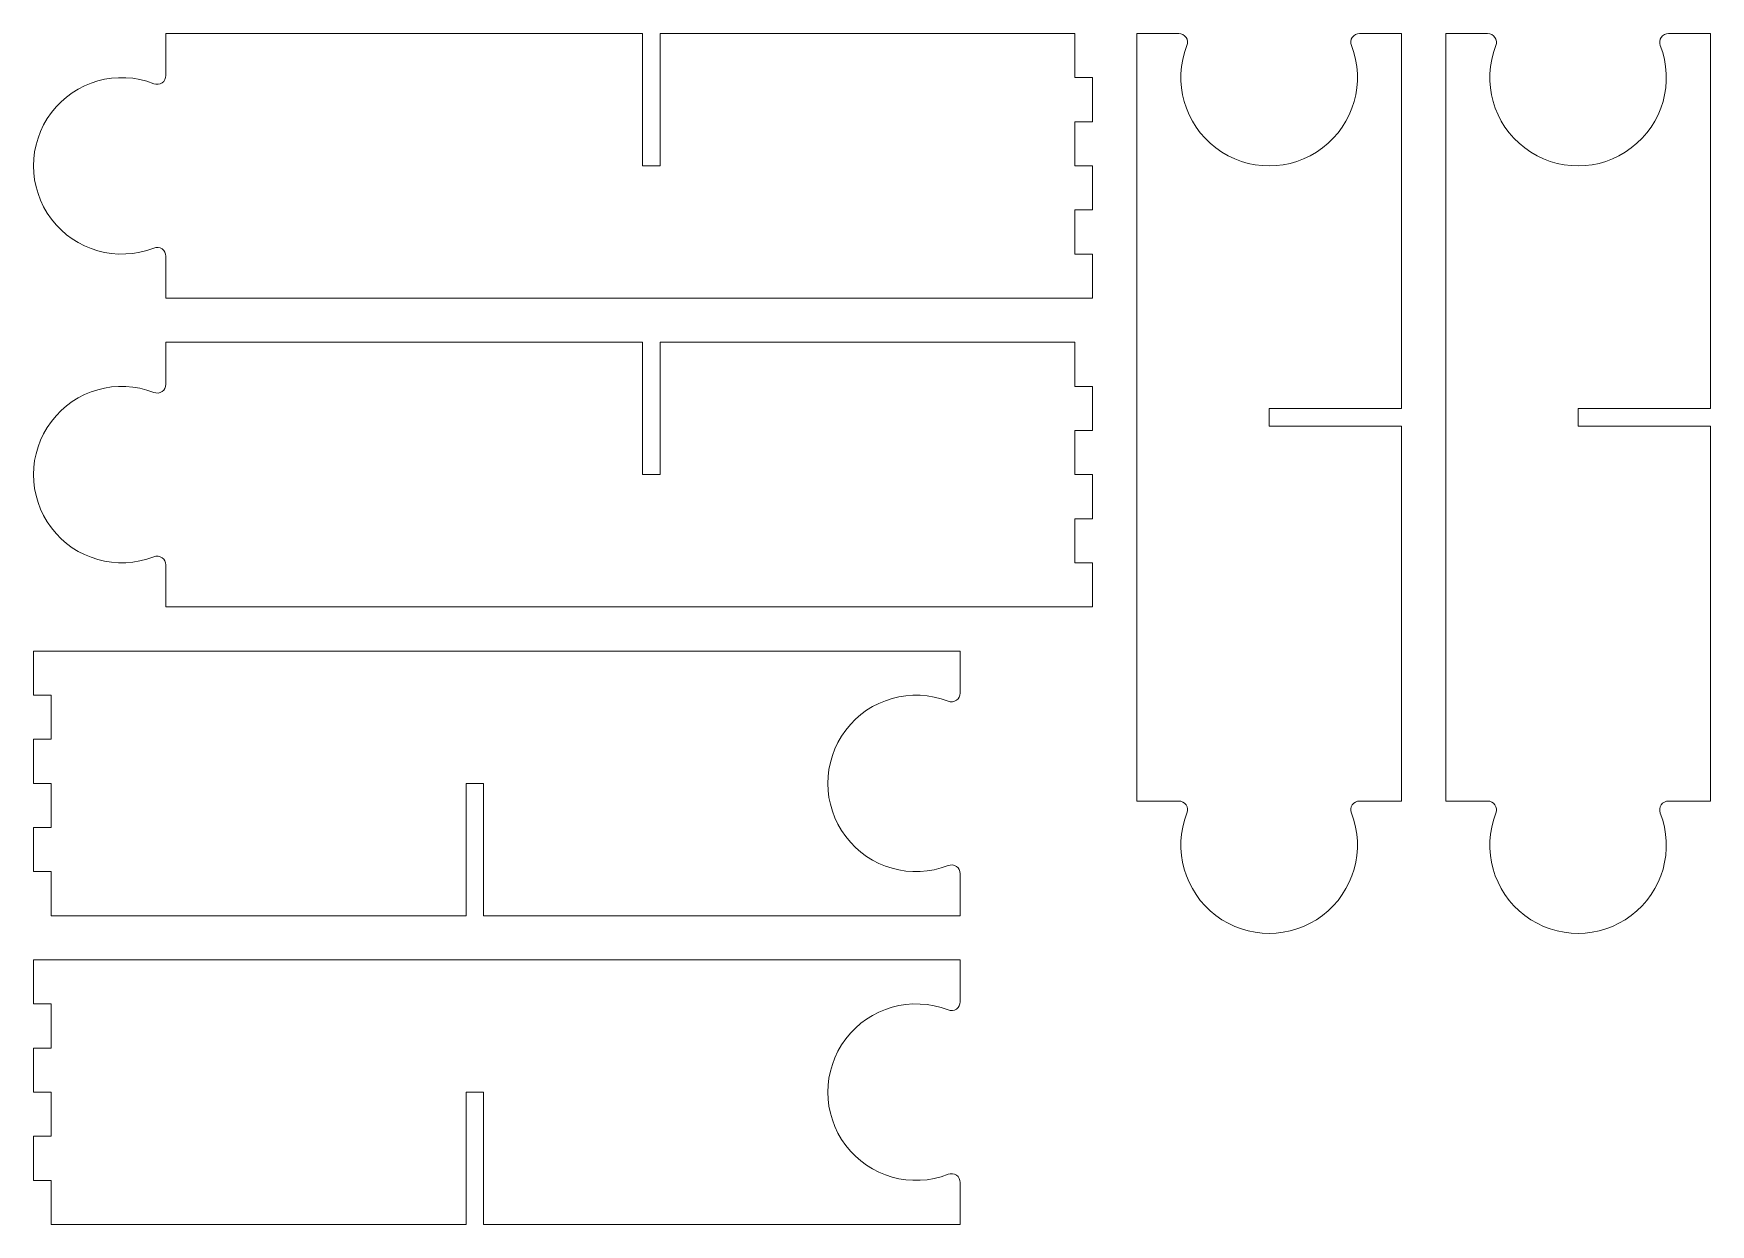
# Model space of a CAD drawing. Header units: millimetres. Extents: x 10 to 390, y 10 to 280.
import ezdxf

# ---------------------------------------------------------------- set-up
doc = ezdxf.new("R2010")
doc.units = ezdxf.units.MM
doc.layers.add('outline', color=1, linetype='CONTINUOUS', lineweight=0)

msp = doc.modelspace()

# ---------------------------------------------------------------- linework, layer by layer
at = {"layer": 'outline'}
for p, q in [((148, 280), (40, 280)), ((40, 270.49), (40, 280)), ((148, 280), (148, 250)), ((246, 280), (152, 280)), ((152, 250), (152, 280)), ((246, 270), (246, 280)), ((260, 280), (260, 106)), ((269.51, 280), (260, 280)), ((320, 280), (310.49, 280)), ((320, 280), (320, 195)), ((330, 280), (330, 106)), ((339.51, 280), (330, 280)), ((390, 280), (380.49, 280)), ((390, 280), (390, 195)), ((250, 270), (246, 270)), ((250, 260), (250, 270)), ((246, 250), (246, 260)), ((246, 260), (250, 260)), ((148, 250), (152, 250)), ((250, 250), (246, 250)), ((250, 240), (250, 250)), ((246, 230), (246, 240)), ((246, 240), (250, 240)), ((40, 220), (40, 229.51)), ((246, 230), (250, 230)), ((250, 220), (250, 230)), ((250, 220), (40, 220)), ((148, 210), (40, 210)), ((40, 200.49), (40, 210)), ((148, 210), (148, 180)), ((246, 210), (152, 210)), ((152, 180), (152, 210)), ((246, 200), (246, 210)), ((250, 200), (246, 200)), ((250, 190), (250, 200)), ((320, 195), (290, 195)), ((290, 195), (290, 191)), ((390, 195), (360, 195)), ((360, 195), (360, 191)), ((290, 191), (320, 191)), ((320, 191), (320, 106)), ((360, 191), (390, 191)), ((390, 191), (390, 106)), ((246, 180), (246, 190)), ((246, 190), (250, 190)), ((148, 180), (152, 180)), ((250, 180), (246, 180)), ((250, 170), (250, 180)), ((246, 160), (246, 170)), ((246, 170), (250, 170)), ((246, 160), (250, 160)), ((250, 150), (250, 160)), ((40, 150), (40, 159.51)), ((250, 150), (40, 150)), ((10, 140), (220, 140)), ((10, 140), (10, 130)), ((220, 140), (220, 130.49)), ((14, 130), (10, 130)), ((14, 130), (14, 120)), ((14, 120), (10, 120)), ((10, 120), (10, 110)), ((10, 110), (14, 110)), ((14, 110), (14, 100)), ((108, 80), (108, 110)), ((108, 110), (112, 110)), ((112, 110), (112, 80)), ((260, 106), (269.51, 106)), ((310.49, 106), (320, 106)), ((330, 106), (339.51, 106)), ((380.49, 106), (390, 106)), ((14, 100), (10, 100)), ((10, 100), (10, 90)), ((10, 90), (14, 90)), ((14, 90), (14, 80)), ((220, 89.51), (220, 80)), ((14, 80), (108, 80)), ((112, 80), (220, 80)), ((10, 70), (220, 70)), ((10, 70), (10, 60)), ((220, 70), (220, 60.49)), ((14, 60), (10, 60)), ((14, 60), (14, 50)), ((14, 50), (10, 50)), ((10, 50), (10, 40)), ((10, 40), (14, 40)), ((14, 40), (14, 30)), ((108, 10), (108, 40)), ((108, 40), (112, 40)), ((112, 40), (112, 10)), ((14, 30), (10, 30)), ((10, 30), (10, 20)), ((10, 20), (14, 20)), ((14, 20), (14, 10)), ((220, 19.51), (220, 10)), ((14, 10), (108, 10)), ((112, 10), (220, 10))]:
    msp.add_line(p, q, dxfattribs=at)
for centre, radius, start, end in [((269.51, 278), 2, 338.6763, 90), ((310.49, 278), 2, 90, 201.3237), ((339.51, 278), 2, 338.6763, 90), ((380.49, 278), 2, 90, 201.3237), ((290, 270), 20, 158.6763, 21.3237), ((360, 270), 20, 158.6763, 21.3237), ((30, 250), 20, 68.6763, 291.3237), ((38, 270.49), 2, 248.6763, 0), ((38, 229.51), 2, 0, 111.3237), ((30, 180), 20, 68.6763, 291.3237), ((38, 200.49), 2, 248.6763, 0), ((38, 159.51), 2, 0, 111.3237), ((210, 110), 20, 68.6763, 291.3237), ((218, 130.49), 2, 248.6763, 0), ((269.51, 104), 2, 338.6763, 90), ((290, 96), 20, 158.6763, 21.3237), ((310.49, 104), 2, 90, 201.3237), ((339.51, 104), 2, 338.6763, 90), ((360, 96), 20, 158.6763, 21.3237), ((380.49, 104), 2, 90, 201.3237), ((218, 89.51), 2, 0, 111.3237), ((210, 40), 20, 68.6763, 291.3237), ((218, 60.49), 2, 248.6763, 0), ((218, 19.51), 2, 0, 111.3237)]:
    msp.add_arc(centre, radius, start, end, dxfattribs=at)

doc.saveas('drawing.dxf')
